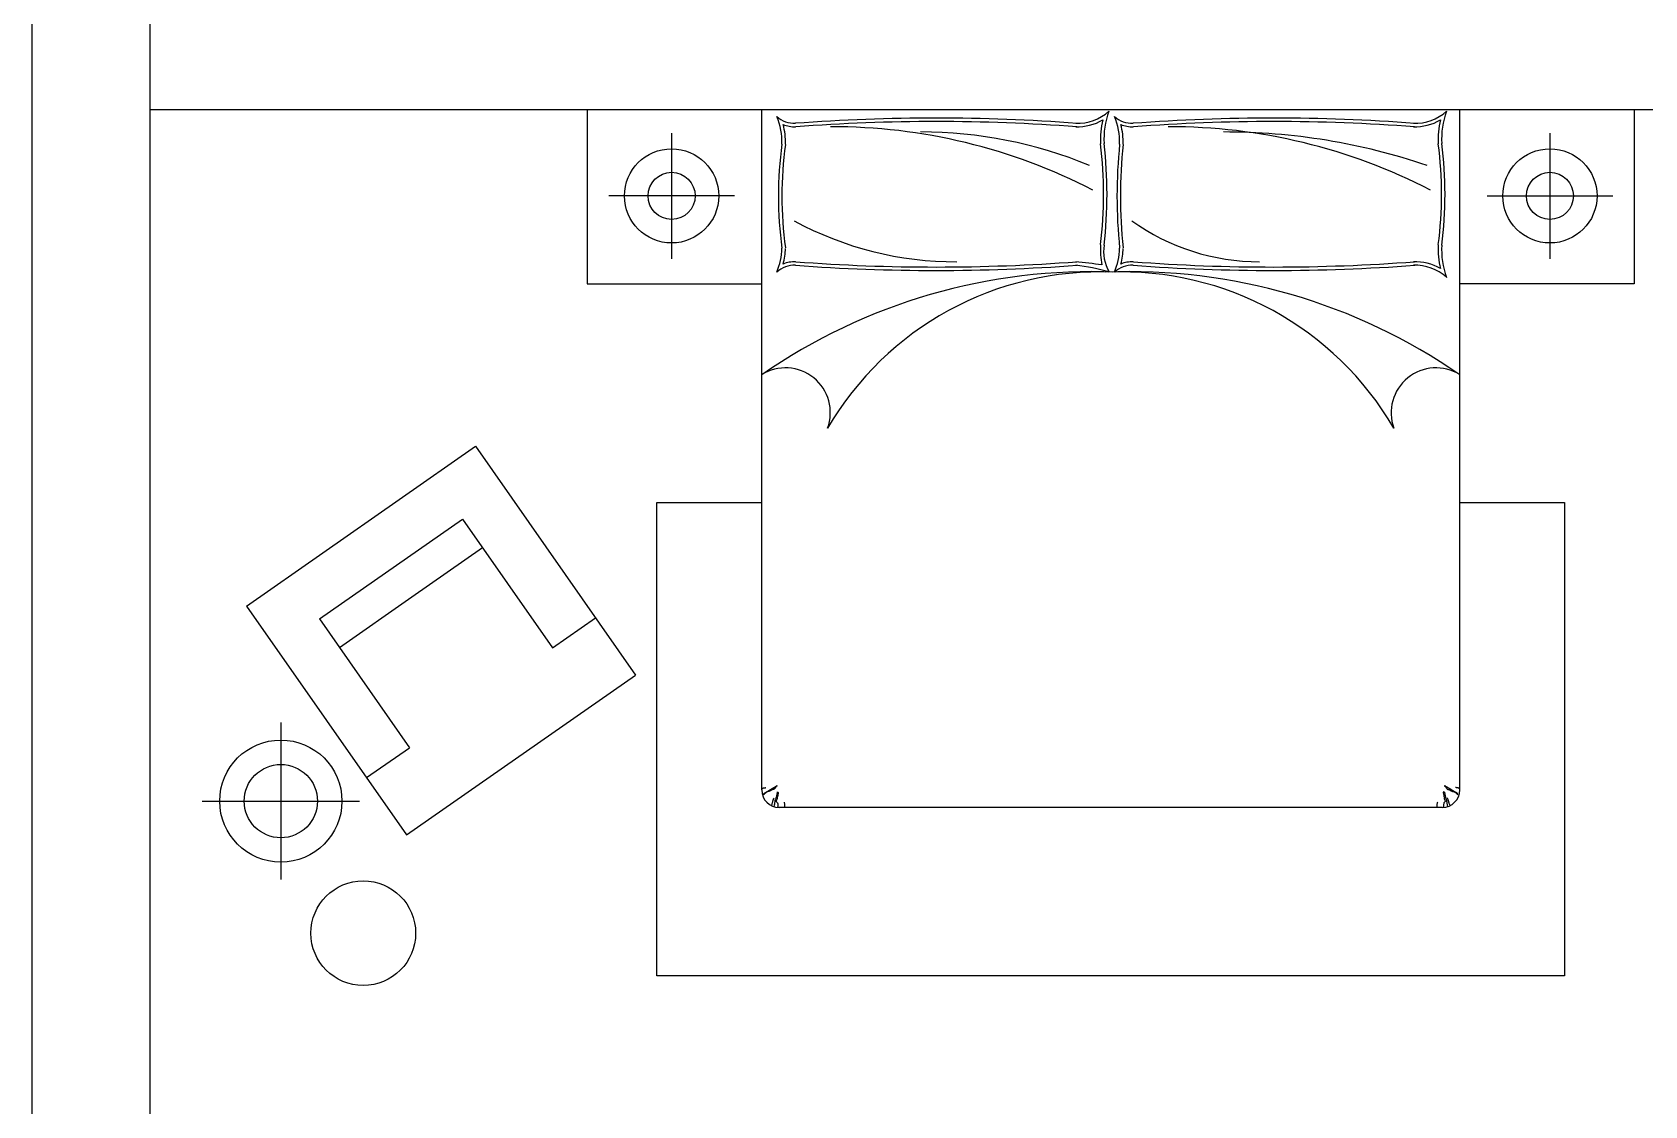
# Model space of a CAD drawing. Header units: inches. Extents: x 15.4 to 57.9, y 9.9 to 34.7.
# Drawn here: x 36.918 to 41.537, y 18.426 to 21.502 of the extents above; entities that cross this region are included whole.
import ezdxf

# ---------------------------------------------------------------- set-up
doc = ezdxf.new("R2010")
doc.units = ezdxf.units.IN
doc.header["$MEASUREMENT"] = 0
for name, color, linetype in [('02', 2, 'Continuous'), ('1', 1, 'Continuous'), ('4', 4, 'Continuous'), ('kadrbm', 4, 'Continuous')]:
    doc.layers.add(name, color=color, linetype=linetype)

# ---------------------------------------------------------------- blocks, each defined once
blk = doc.blocks.new('kadrbm')
at = {"layer": 'kadrbm', "color": 4}
blk.add_lwpolyline([(0, 0), (0, 24.7972), (21, 24.7972), (21, 0), (0, 0)], close=True, dxfattribs=at)
blk.add_lwpolyline([(20.6631, 0.3257), (20.6631, 24.4603), (0.3369, 24.4603), (0.3369, 0.3257), (20.6631, 0.3257)], dxfattribs=at)

msp = doc.modelspace()

# ---------------------------------------------------------------- linework, layer by layer
at = {"layer": '02'}
for p, q in [((39.0073, 19.3309), (39.0073, 21.2809)), ((41.0073, 19.3309), (41.0073, 21.2809)), ((37.5314, 19.8579), (38.1873, 20.3161)), ((38.1873, 20.3161), (38.6454, 19.6602)), ((37.7403, 19.8209), (38.1502, 20.1072)), ((38.1502, 20.1072), (38.4079, 19.7383)), ((38.0054, 19.8841), (38.2075, 20.0252)), ((37.7976, 19.7389), (38.0054, 19.8841)), ((37.5314, 19.8579), (37.9896, 19.2021)), ((37.7403, 19.8209), (37.998, 19.452)), ((38.4079, 19.7383), (38.5309, 19.8242)), ((37.9896, 19.2021), (38.6454, 19.6602)), ((37.875, 19.3661), (37.998, 19.452)), ((40.9573, 19.2809), (39.0573, 19.2809))]:
    msp.add_line(p, q, dxfattribs=at)
for points in [[(38.5073, 21.2809), (38.5073, 20.7809), (39.0073, 20.7809)], [(41.5073, 21.2809), (41.5073, 20.7809), (41.0073, 20.7809)]]:
    msp.add_lwpolyline(points, dxfattribs=at)
for centre, radius in [((38.7492, 21.0333), 0.135), ((41.2655, 21.0333), 0.135), ((38.7492, 21.0333), 0.0675), ((41.2655, 21.0333), 0.0675), ((37.6297, 19.2989), 0.175), ((37.6297, 19.2989), 0.105), ((37.8659, 18.9203), 0.15)]:
    msp.add_circle(centre, radius, dxfattribs=at)
for centre, radius, start, end in [((38.8739, 21.1872), 0.1916, 358.3923, 22.6023), ((39.1016, 21.317), 0.0758, 227.8595, 271.8012), ((39.5071, 15.8521), 5.4042, 85.7149, 94.2779), ((39.9109, 21.3788), 0.1375, 268.4473, 311.5839), ((40.2131, 21.1971), 0.2252, 159.515, 183.4755), ((40.069, 21.317), 0.0758, 227.8595, 271.8012), ((39.8413, 21.1872), 0.1916, 358.3923, 22.6023), ((40.4745, 15.8521), 5.4042, 85.7149, 94.2779), ((40.8783, 21.3788), 0.1375, 268.4473, 311.5839), ((41.1805, 21.1971), 0.2252, 159.515, 183.4755), ((40.1481, 21.0325), 1.0929, 172.1489, 187.8511), ((38.7255, 21.0379), 1.2712, 353.426, 6.574), ((41.4921, 21.0325), 1.4669, 174.1588, 185.8412), ((39.8247, 21.0379), 1.1404, 352.668, 7.332), ((38.8739, 20.8886), 0.1916, 337.3977, 358.3923), ((40.102, 20.8739), 0.1152, 170.742, 210.3569), ((39.8413, 20.8886), 0.1916, 337.3977, 358.3923), ((41.1805, 20.8787), 0.2252, 176.5245, 200.485), ((39.9534, 19.154), 1.6623, 87.6652, 124.6899), ((39.1016, 20.7588), 0.0758, 88.1988, 132.1405), ((39.5071, 26.2237), 5.4042, 265.7221, 274.2851), ((39.976, 19.9125), 0.9029, 87.6695, 149.7333), ((39.8251, 20.1692), 0.6704, 74.6425, 82.9686), ((40.0612, 19.154), 1.6623, 55.3101, 92.3348), ((40.0387, 19.9125), 0.9029, 30.2667, 92.3305), ((40.069, 20.7588), 0.0758, 88.1988, 132.1405), ((40.4745, 26.2237), 5.4042, 265.7221, 274.2851), ((40.8783, 20.6971), 0.1375, 48.4161, 91.5527), ((39.0755, 20.412), 0.1285, 339.7966, 122.0473), ((40.9392, 20.412), 0.1285, 57.9527, 200.2034), ((39.0573, 19.3309), 0.05, 180, 270), ((40.9573, 19.3309), 0.05, 270, 0)]:
    msp.add_arc(centre, radius, start, end, dxfattribs=at)
at = {"layer": '1'}
for p, q in [((38.7492, 21.2133), (38.7492, 20.8533)), ((41.2655, 21.2133), (41.2655, 20.8533)), ((38.9292, 21.0333), (38.5692, 21.0333)), ((41.0855, 21.0333), (41.4455, 21.0333)), ((37.6297, 19.5239), (37.6297, 19.0739)), ((37.4047, 19.2989), (37.8547, 19.2989))]:
    msp.add_line(p, q, dxfattribs=at)
for points in [[(41.0073, 20.1544), (41.3073, 20.1544), (41.3073, 18.798), (38.7073, 18.798), (38.7073, 20.1544), (39.0073, 20.1544)], [(39.0073, 19.334), (39.0085, 19.3348), (39.0095, 19.3355), (39.0104, 19.3359), (39.0111, 19.3363), (39.0118, 19.3365), (39.0123, 19.3366), (39.0128, 19.3366), (39.0133, 19.3366), (39.0138, 19.3366), (39.0142, 19.3366), (39.0146, 19.3366), (39.0151, 19.3366), (39.0155, 19.3367), (39.016, 19.3368), (39.0164, 19.3368), (39.0169, 19.337), (39.0173, 19.3371), (39.0178, 19.3373), (39.0182, 19.3375), (39.0186, 19.3377), (39.0189, 19.3378), (39.0192, 19.338), (39.0193, 19.3381), (39.0194, 19.3381)], [(39.0128, 19.3199), (39.0141, 19.3208), (39.0152, 19.3216), (39.0161, 19.3222), (39.017, 19.3228), (39.0177, 19.3232), (39.0184, 19.3235), (39.019, 19.3238), (39.0195, 19.3241), (39.0201, 19.3244), (39.0205, 19.3247), (39.021, 19.3249), (39.0214, 19.3252), (39.0219, 19.3254), (39.0223, 19.3257), (39.0227, 19.3259), (39.0231, 19.3262), (39.0236, 19.3265), (39.024, 19.3268), (39.0245, 19.3271), (39.025, 19.3274), (39.0255, 19.3277), (39.026, 19.328), (39.0266, 19.3284), (39.0272, 19.3287), (39.0279, 19.3291), (39.0286, 19.3295), (39.0293, 19.33), (39.03, 19.3304), (39.0307, 19.3308), (39.0315, 19.3313), (39.0322, 19.3317), (39.0329, 19.3321), (39.0335, 19.3325), (39.0342, 19.3329), (39.0348, 19.3333), (39.0353, 19.3337), (39.0359, 19.334), (39.0364, 19.3344), (39.037, 19.3347), (39.0375, 19.3351), (39.038, 19.3354), (39.0386, 19.3357), (39.0391, 19.336), (39.0396, 19.3363), (39.0402, 19.3366), (39.0407, 19.3369), (39.0413, 19.3372), (39.0418, 19.3375), (39.0424, 19.3378), (39.043, 19.3381), (39.0436, 19.3384), (39.0442, 19.3387), (39.0448, 19.339), (39.0454, 19.3394), (39.0459, 19.3397), (39.0464, 19.34), (39.0469, 19.3404), (39.0474, 19.3408), (39.0479, 19.3411), (39.0483, 19.3415), (39.0487, 19.3418), (39.0491, 19.3421), (39.0494, 19.3424), (39.0498, 19.3426), (39.0501, 19.3427), (39.0505, 19.3428), (39.0508, 19.3428), (39.051, 19.3428), (39.0512, 19.3427), (39.0512, 19.3426), (39.0512, 19.3425), (39.0511, 19.3423), (39.0508, 19.342), (39.0505, 19.3418), (39.05, 19.3415), (39.0495, 19.3411), (39.049, 19.3407), (39.0484, 19.3403), (39.0479, 19.3397), (39.0474, 19.3391), (39.0469, 19.3385), (39.0465, 19.3378), (39.0461, 19.337), (39.0458, 19.3363), (39.0454, 19.3356), (39.0449, 19.3349), (39.0445, 19.3343), (39.044, 19.3338), (39.0433, 19.3334), (39.0427, 19.3331), (39.042, 19.3328), (39.0412, 19.3326), (39.0404, 19.3324), (39.0395, 19.3321), (39.0387, 19.3319), (39.0379, 19.3316), (39.037, 19.3312), (39.0362, 19.3308), (39.0354, 19.3303), (39.0346, 19.3298), (39.0337, 19.3292), (39.0329, 19.3287), (39.032, 19.3283), (39.0311, 19.3279), (39.0302, 19.3275), (39.0292, 19.3272), (39.0283, 19.3269), (39.0273, 19.3267), (39.0264, 19.3265), (39.0255, 19.3263), (39.0247, 19.3262), (39.0239, 19.326), (39.0232, 19.3258), (39.0226, 19.3256), (39.0221, 19.3254), (39.0216, 19.3251), (39.0212, 19.3249), (39.0208, 19.3246), (39.0204, 19.3243), (39.02, 19.324), (39.0197, 19.3237), (39.0194, 19.3234), (39.019, 19.323), (39.0187, 19.3227), (39.0184, 19.3223), (39.018, 19.322), (39.0176, 19.3216), (39.0173, 19.3212), (39.0168, 19.3208), (39.0164, 19.3204), (39.0159, 19.32), (39.0154, 19.3195), (39.0148, 19.3189), (39.0142, 19.3183), (39.0135, 19.3176), (39.0128, 19.3167)], [(39.0515, 19.3244), (39.0504, 19.3185), (39.0494, 19.3139), (39.0486, 19.3104), (39.0479, 19.3079), (39.0474, 19.3061), (39.0469, 19.3049), (39.0465, 19.304), (39.0462, 19.3034), (39.046, 19.3029), (39.0457, 19.3023), (39.0456, 19.3017), (39.0454, 19.3012), (39.0453, 19.3006), (39.0452, 19.3), (39.0452, 19.2993), (39.0451, 19.2986), (39.045, 19.2979), (39.0448, 19.297), (39.0446, 19.2958), (39.0444, 19.2943), (39.0441, 19.2924), (39.0437, 19.29), (39.0431, 19.2869), (39.0425, 19.2832)], [(39.0515, 19.3244), (39.0536, 19.325), (39.0546, 19.3234), (39.0534, 19.315), (39.0528, 19.311), (39.0515, 19.3099), (39.0521, 19.3057), (39.0491, 19.3001), (39.0491, 19.2973), (39.0526, 19.294), (39.0534, 19.291), (39.0536, 19.2895), (39.0537, 19.281), (39.0537, 19.2826)], [(40.9632, 19.3244), (40.9611, 19.325), (40.9601, 19.3234), (40.9613, 19.315), (40.9619, 19.311), (40.9632, 19.3099), (40.9626, 19.3057), (40.9656, 19.3001), (40.9656, 19.2973), (40.9621, 19.294), (40.9613, 19.291), (40.9611, 19.2895), (40.961, 19.281), (40.961, 19.2826)], [(40.9632, 19.3244), (40.9643, 19.3185), (40.9653, 19.3139), (40.9661, 19.3104), (40.9668, 19.3079), (40.9673, 19.3061), (40.9678, 19.3049), (40.9682, 19.304), (40.9685, 19.3034), (40.9687, 19.3029), (40.9689, 19.3023), (40.9691, 19.3017), (40.9692, 19.3012), (40.9694, 19.3006), (40.9695, 19.3), (40.9695, 19.2993), (40.9696, 19.2986), (40.9697, 19.2979), (40.9699, 19.297), (40.9701, 19.2958), (40.9703, 19.2943), (40.9706, 19.2924), (40.971, 19.29), (40.9716, 19.2869), (40.9722, 19.2832)], [(41.0019, 19.3199), (41.0006, 19.3208), (40.9995, 19.3216), (40.9986, 19.3222), (40.9977, 19.3228), (40.997, 19.3232), (40.9963, 19.3235), (40.9957, 19.3238), (40.9952, 19.3241), (40.9946, 19.3244), (40.9942, 19.3247), (40.9937, 19.3249), (40.9933, 19.3252), (40.9928, 19.3254), (40.9924, 19.3257), (40.992, 19.3259), (40.9916, 19.3262), (40.9911, 19.3265), (40.9907, 19.3268), (40.9902, 19.3271), (40.9897, 19.3274), (40.9892, 19.3277), (40.9887, 19.328), (40.9881, 19.3284), (40.9875, 19.3287), (40.9868, 19.3291), (40.9861, 19.3295), (40.9854, 19.33), (40.9847, 19.3304), (40.984, 19.3308), (40.9832, 19.3313), (40.9825, 19.3317), (40.9818, 19.3321), (40.9812, 19.3325), (40.9805, 19.3329), (40.9799, 19.3333), (40.9794, 19.3337), (40.9788, 19.334), (40.9782, 19.3344), (40.9777, 19.3347), (40.9772, 19.3351), (40.9767, 19.3354), (40.9761, 19.3357), (40.9756, 19.336), (40.9751, 19.3363), (40.9745, 19.3366), (40.974, 19.3369), (40.9734, 19.3372), (40.9729, 19.3375), (40.9723, 19.3378), (40.9717, 19.3381), (40.9711, 19.3384), (40.9705, 19.3387), (40.9699, 19.339), (40.9693, 19.3394), (40.9688, 19.3397), (40.9683, 19.34), (40.9678, 19.3404), (40.9673, 19.3408), (40.9668, 19.3411), (40.9664, 19.3415), (40.966, 19.3418), (40.9656, 19.3421), (40.9653, 19.3424), (40.9649, 19.3426), (40.9645, 19.3427), (40.9642, 19.3428), (40.9639, 19.3428), (40.9637, 19.3428), (40.9635, 19.3427), (40.9635, 19.3426), (40.9635, 19.3425), (40.9636, 19.3423), (40.9639, 19.342), (40.9642, 19.3418), (40.9647, 19.3415), (40.9652, 19.3411), (40.9657, 19.3407), (40.9663, 19.3403), (40.9668, 19.3397), (40.9673, 19.3391), (40.9678, 19.3385), (40.9682, 19.3378), (40.9686, 19.337), (40.9689, 19.3363), (40.9693, 19.3356), (40.9698, 19.3349), (40.9702, 19.3343), (40.9707, 19.3338), (40.9713, 19.3334), (40.972, 19.3331), (40.9727, 19.3328), (40.9735, 19.3326), (40.9743, 19.3324), (40.9751, 19.3321), (40.976, 19.3319), (40.9768, 19.3316), (40.9777, 19.3312), (40.9785, 19.3308), (40.9793, 19.3303), (40.9801, 19.3298), (40.981, 19.3292), (40.9818, 19.3287), (40.9827, 19.3283), (40.9836, 19.3279), (40.9845, 19.3275), (40.9855, 19.3272), (40.9864, 19.3269), (40.9874, 19.3267), (40.9883, 19.3265), (40.9892, 19.3263), (40.99, 19.3262), (40.9908, 19.326), (40.9915, 19.3258), (40.9921, 19.3256), (40.9926, 19.3254), (40.9931, 19.3251), (40.9935, 19.3249), (40.9939, 19.3246), (40.9943, 19.3243), (40.9947, 19.324), (40.995, 19.3237), (40.9953, 19.3234), (40.9957, 19.323), (40.996, 19.3227), (40.9963, 19.3223), (40.9967, 19.322), (40.9971, 19.3216), (40.9974, 19.3212), (40.9979, 19.3208), (40.9983, 19.3204), (40.9988, 19.32), (40.9993, 19.3195), (40.9999, 19.3189), (41.0005, 19.3183), (41.0011, 19.3176), (41.0019, 19.3167)], [(41.0073, 19.334), (41.0062, 19.3348), (41.0051, 19.3355), (41.0043, 19.3359), (41.0035, 19.3363), (41.0029, 19.3365), (41.0024, 19.3366), (41.0019, 19.3366), (41.0014, 19.3366), (41.0009, 19.3366), (41.0005, 19.3366), (41, 19.3366), (40.9996, 19.3366), (40.9992, 19.3367), (40.9987, 19.3368), (40.9983, 19.3368), (40.9978, 19.337), (40.9974, 19.3371), (40.9969, 19.3373), (40.9965, 19.3375), (40.9961, 19.3377), (40.9958, 19.3378), (40.9955, 19.338), (40.9953, 19.3381), (40.9953, 19.3381)], [(39.0351, 19.2861), (39.0362, 19.2884), (39.037, 19.2904), (39.0377, 19.2922), (39.0382, 19.2938), (39.0386, 19.2952), (39.0389, 19.2965), (39.0392, 19.2977), (39.0394, 19.2987), (39.0397, 19.2997), (39.0399, 19.3007), (39.0402, 19.3017), (39.0406, 19.3027), (39.041, 19.3039), (39.0415, 19.3052), (39.042, 19.3067), (39.0427, 19.3084)], [(39.0716, 19.2956), (39.0721, 19.2938), (39.0725, 19.2919), (39.0728, 19.2901), (39.0729, 19.2883), (39.0731, 19.2864), (39.0731, 19.2846), (39.0731, 19.2828), (39.0731, 19.2809)], [(40.9431, 19.2956), (40.9426, 19.2938), (40.9422, 19.2919), (40.9419, 19.2901), (40.9417, 19.2883), (40.9416, 19.2864), (40.9416, 19.2846), (40.9416, 19.2828), (40.9416, 19.2809)], [(40.9796, 19.2861), (40.9785, 19.2884), (40.9777, 19.2904), (40.977, 19.2922), (40.9765, 19.2938), (40.9761, 19.2952), (40.9758, 19.2965), (40.9755, 19.2977), (40.9753, 19.2987), (40.975, 19.2997), (40.9748, 19.3007), (40.9744, 19.3017), (40.9741, 19.3027), (40.9737, 19.3039), (40.9732, 19.3052), (40.9726, 19.3067), (40.972, 19.3084)]]:
    msp.add_lwpolyline(points, dxfattribs=at)
for centre, radius, start, end in [((39.9109, 21.3788), 0.1474, 268.4473, 299.8513), ((40.2131, 21.1971), 0.2351, 166.7699, 183.4755), ((40.8783, 21.3788), 0.1474, 268.4473, 299.8513), ((41.1805, 21.1971), 0.2351, 166.7699, 183.4755), ((38.8739, 21.1872), 0.2015, 358.3923, 14.5516), ((39.1016, 21.317), 0.0857, 247.5713, 271.8012), ((39.5071, 15.8519), 5.3944, 85.7162, 94.2766), ((39.2101, 19.608), 1.6234, 62.6338, 90.1913), ((39.4646, 19.957), 1.2594, 67.5169, 90.0889), ((40.069, 21.317), 0.0857, 247.5713, 271.8012), ((39.8413, 21.1872), 0.2015, 358.3923, 14.5516), ((40.4745, 15.8519), 5.3944, 85.7162, 94.2766), ((40.1775, 19.608), 1.6234, 62.6338, 90.1913), ((40.3332, 19.4092), 1.8072, 71.2675, 90.1017), ((40.1481, 21.0325), 1.0829, 172.1489, 187.8511), ((38.7255, 21.0379), 1.2612, 353.426, 6.574), ((41.4921, 21.0325), 1.4569, 174.1588, 185.8412), ((39.8247, 21.0379), 1.1304, 352.668, 7.332), ((39.5643, 21.8209), 0.9765, 241.6134, 270.125), ((40.4338, 21.4748), 0.6303, 234.4616, 270), ((38.8739, 20.8886), 0.2015, 345.4484, 358.3923), ((40.2131, 20.8787), 0.2351, 176.5245, 190.5274), ((39.8413, 20.8886), 0.2015, 345.4484, 358.3923), ((41.1805, 20.8787), 0.2351, 176.5245, 193.2301), ((39.1016, 20.7588), 0.0857, 88.1988, 112.4287), ((39.5071, 26.2239), 5.3944, 265.7234, 274.2838), ((39.5286, 17.233), 3.6312, 82.8266, 84.0195), ((40.069, 20.7588), 0.0857, 88.1988, 112.4287), ((40.4745, 26.2239), 5.3944, 265.7234, 274.2838), ((40.8783, 20.6971), 0.1474, 60.1487, 91.5527)]:
    msp.add_arc(centre, radius, start, end, dxfattribs=at)
at = {"layer": '4'}
msp.add_line((37.2544, 21.2809), (57.5806, 21.2809), dxfattribs=at)

# ---------------------------------------------------------------- block references
at = {"layer": 'kadrbm'}
msp.add_blockref('kadrbm', (36.9175, 9.9004), dxfattribs=at)

doc.saveas('drawing.dxf')
